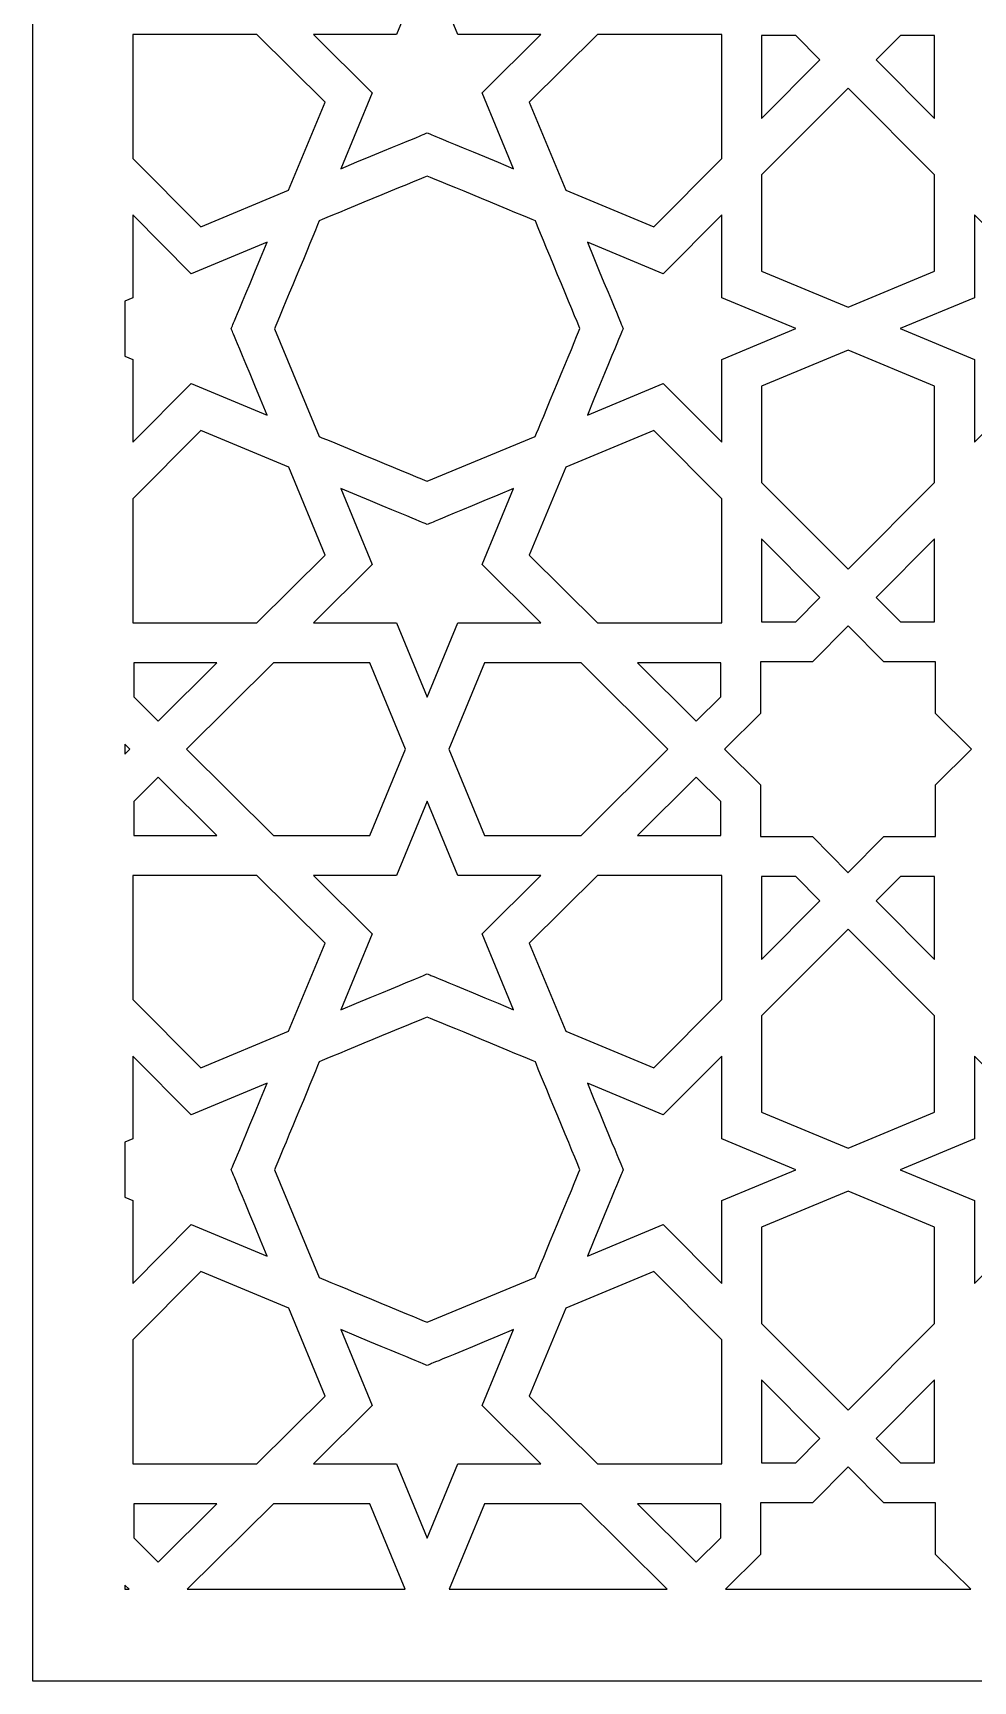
# Model space of a CAD drawing. Header units: millimetres. Extents: x -47 to 47, y -100 to 100.
# Drawn here: x -46.9 to -11.1, y -99.8 to -37 of the extents above; entities that cross this region are included whole.
import ezdxf

# ---------------------------------------------------------------- set-up
doc = ezdxf.new("R2010")
doc.units = ezdxf.units.MM
doc.header["$MEASUREMENT"] = 0
doc.layers.add('layer 1', color=7, linetype='Continuous')

msp = doc.modelspace()

# ---------------------------------------------------------------- linework, layer by layer
at = {"layer": 'layer 1', "color": 250}
for points, knots in [([(0.1101, 100.1639), (-25.8829, 100.1639), (-46.9195, 79.1295), (-46.9195, 53.134), (-46.9195, 53.134), (-46.9195, 53.134), (-46.9195, -99.8361), (-46.9195, -99.8361), (-46.9195, -99.8361), (-46.9195, -99.8361), (47.1403, -99.8361), (47.1403, -99.8361), (47.1403, -99.8361), (47.1403, -99.8361), (47.1403, 53.134), (47.1403, 53.134), (47.1403, 53.134), (47.1403, 79.1164), (26.1165, 100.1639), (0.1101, 100.1639)], [0, 0, 0, 0, 0.1666667, 0.1666667, 0.1666667, 0.1666667, 0.3333333, 0.3333333, 0.3333333, 0.3333333, 0.5, 0.5, 0.5, 0.5, 0.6666667, 0.6666667, 0.6666667, 0.6666667, 1, 1, 1, 1]), ([(-33.0638, -37.0198), (-33.0638, -37.0198), (-31.8921, -34.1902), (-31.8921, -34.1902), (-31.8921, -34.1902), (-31.8921, -34.1902), (-30.7201, -37.0198), (-30.7201, -37.0198), (-30.7201, -37.0198), (-30.7201, -37.0198), (-27.5554, -37.0198), (-27.5554, -37.0198), (-27.5554, -37.0198), (-27.5554, -37.0198), (-29.7964, -39.2504), (-29.7964, -39.2504), (-29.7964, -39.2504), (-29.7964, -39.2504), (-28.5972, -42.1418), (-28.5972, -42.1418), (-28.5972, -42.1418), (-31.9998, -40.7314), (-31.6716, -40.8675), (-31.8921, -40.7751), (-31.8921, -40.7751), (-32.137, -40.8778), (-31.6478, -40.6746), (-35.1867, -42.1418), (-35.1867, -42.1418), (-35.1867, -42.1418), (-33.9877, -39.2504), (-33.9877, -39.2504), (-33.9877, -39.2504), (-33.9877, -39.2504), (-36.2283, -37.0198), (-36.2283, -37.0198), (-36.2283, -37.0198), (-36.2283, -37.0198), (-33.0638, -37.0198), (-33.0638, -37.0198)], [0, 0, 0, 0, 0.0909091, 0.0909091, 0.0909091, 0.0909091, 0.1818182, 0.1818182, 0.1818182, 0.1818182, 0.2727273, 0.2727273, 0.2727273, 0.2727273, 0.3636364, 0.3636364, 0.3636364, 0.3636364, 0.4545455, 0.4545455, 0.4545455, 0.4545455, 0.5454545, 0.5454545, 0.5454545, 0.5454545, 0.6363636, 0.6363636, 0.6363636, 0.6363636, 0.7272727, 0.7272727, 0.7272727, 0.7272727, 0.8181818, 0.8181818, 0.8181818, 0.8181818, 1, 1, 1, 1]), ([(-37.1744, -42.9637), (-37.1744, -42.9637), (-40.5274, -44.3544), (-40.5274, -44.3544), (-40.5274, -44.3544), (-40.5274, -44.3544), (-43.1165, -41.753), (-43.1165, -41.753), (-43.1165, -41.753), (-43.1165, -41.753), (-43.1165, -37.0198), (-43.1165, -37.0198), (-43.1165, -37.0198), (-43.1165, -37.0198), (-38.3835, -37.0198), (-38.3835, -37.0198), (-38.3835, -37.0198), (-38.3835, -37.0198), (-35.7821, -39.6088), (-35.7821, -39.6088), (-35.7821, -39.6088), (-35.7821, -39.6088), (-37.1744, -42.9637), (-37.1744, -42.9637)], [0, 0, 0, 0, 0.1428571, 0.1428571, 0.1428571, 0.1428571, 0.2857143, 0.2857143, 0.2857143, 0.2857143, 0.4285714, 0.4285714, 0.4285714, 0.4285714, 0.5714286, 0.5714286, 0.5714286, 0.5714286, 0.7142857, 0.7142857, 0.7142857, 0.7142857, 1, 1, 1, 1]), ([(-20.6674, -37.0198), (-20.6674, -37.0198), (-20.6674, -41.753), (-20.6674, -41.753), (-20.6674, -41.753), (-20.6674, -41.753), (-23.2565, -44.3544), (-23.2565, -44.3544), (-23.2565, -44.3544), (-23.2565, -44.3544), (-26.611, -42.963), (-26.611, -42.963), (-26.611, -42.963), (-26.611, -42.963), (-28.0017, -39.6092), (-28.0017, -39.6092), (-28.0017, -39.6092), (-28.0017, -39.6092), (-25.4006, -37.0198), (-25.4006, -37.0198), (-25.4006, -37.0198), (-25.4006, -37.0198), (-20.6674, -37.0198), (-20.6674, -37.0198)], [0, 0, 0, 0, 0.1428571, 0.1428571, 0.1428571, 0.1428571, 0.2857143, 0.2857143, 0.2857143, 0.2857143, 0.4285714, 0.4285714, 0.4285714, 0.4285714, 0.5714286, 0.5714286, 0.5714286, 0.5714286, 0.7142857, 0.7142857, 0.7142857, 0.7142857, 1, 1, 1, 1]), ([(-16.9212, -37.9878), (-16.9212, -37.9878), (-19.1467, -40.2241), (-19.1467, -40.2241), (-19.1467, -40.2241), (-19.1467, -40.2241), (-19.1467, -37.0554), (-19.1467, -37.0554), (-19.1467, -37.0554), (-19.1467, -37.0554), (-17.8456, -37.0554), (-17.8456, -37.0554), (-17.8456, -37.0554), (-17.8456, -37.0554), (-16.9212, -37.9878), (-16.9212, -37.9878)], [0, 0, 0, 0, 0.2, 0.2, 0.2, 0.2, 0.4, 0.4, 0.4, 0.4, 0.6, 0.6, 0.6, 0.6, 1, 1, 1, 1]), ([(-12.5534, -37.0554), (-12.5534, -37.0554), (-12.5534, -40.2241), (-12.5534, -40.2241), (-12.5534, -40.2241), (-12.5534, -40.2241), (-14.7789, -37.9878), (-14.7789, -37.9878), (-14.7789, -37.9878), (-14.7789, -37.9878), (-13.8545, -37.0554), (-13.8545, -37.0554), (-13.8545, -37.0554), (-13.8545, -37.0554), (-12.5534, -37.0554), (-12.5534, -37.0554)], [0, 0, 0, 0, 0.2, 0.2, 0.2, 0.2, 0.4, 0.4, 0.4, 0.4, 0.6, 0.6, 0.6, 0.6, 1, 1, 1, 1]), ([(-12.5534, -42.3809), (-12.5534, -42.3809), (-12.5534, -46.0562), (-12.5534, -46.0562), (-12.5534, -46.0562), (-12.5534, -46.0562), (-15.8502, -47.4214), (-15.8502, -47.4214), (-15.8502, -47.4214), (-15.8502, -47.4214), (-19.1467, -46.0562), (-19.1467, -46.0562), (-19.1467, -46.0562), (-19.1467, -46.0562), (-19.1467, -42.3809), (-19.1467, -42.3809), (-19.1467, -42.3809), (-19.1467, -42.3809), (-15.8502, -39.0673), (-15.8502, -39.0673), (-15.8502, -39.0673), (-15.8502, -39.0673), (-12.5534, -42.3809), (-12.5534, -42.3809)], [0, 0, 0, 0, 0.1428571, 0.1428571, 0.1428571, 0.1428571, 0.2857143, 0.2857143, 0.2857143, 0.2857143, 0.4285714, 0.4285714, 0.4285714, 0.4285714, 0.5714286, 0.5714286, 0.5714286, 0.5714286, 0.7142857, 0.7142857, 0.7142857, 0.7142857, 1, 1, 1, 1]), ([(-31.8921, -42.4222), (-31.3697, -42.6385), (-28.2641, -43.9254), (-27.7698, -44.1314), (-27.7698, -44.1314), (-27.6213, -44.5075), (-26.2272, -47.8645), (-26.0695, -48.2445), (-26.0695, -48.2445), (-26.2851, -48.7648), (-27.5653, -51.8534), (-27.7777, -52.361), (-27.7777, -52.361), (-27.7777, -52.361), (-31.8921, -54.0671), (-31.8921, -54.0671), (-31.8921, -54.0671), (-32.0923, -53.9838), (-35.6416, -52.5124), (-36.0076, -52.3607), (-36.0076, -52.3607), (-36.0076, -52.3607), (-37.7141, -48.2452), (-37.7141, -48.2452), (-37.7141, -48.2452), (-37.4912, -47.7164), (-36.2833, -44.8317), (-36.0156, -44.1318), (-36.0156, -44.1318), (-35.5264, -43.9282), (-32.4146, -42.6388), (-31.8921, -42.4222)], [0, 0, 0, 0, 0.1111111, 0.1111111, 0.1111111, 0.1111111, 0.2222222, 0.2222222, 0.2222222, 0.2222222, 0.3333333, 0.3333333, 0.3333333, 0.3333333, 0.4444444, 0.4444444, 0.4444444, 0.4444444, 0.5555556, 0.5555556, 0.5555556, 0.5555556, 0.6666667, 0.6666667, 0.6666667, 0.6666667, 0.7777778, 0.7777778, 0.7777778, 0.7777778, 1, 1, 1, 1]), ([(-43.1165, -47.0729), (-43.1165, -47.0729), (-43.1165, -43.9081), (-43.1165, -43.9081), (-43.1165, -43.9081), (-43.1165, -43.9081), (-40.8861, -46.1486), (-40.8861, -46.1486), (-40.8861, -46.1486), (-40.8861, -46.1486), (-37.9947, -44.9495), (-37.9947, -44.9495), (-37.9947, -44.9495), (-39.4308, -48.4145), (-39.2777, -48.0462), (-39.3613, -48.2445), (-39.3613, -48.2445), (-39.2795, -48.4388), (-39.4284, -48.0804), (-37.9947, -51.5394), (-37.9947, -51.5394), (-37.9947, -51.5394), (-40.8861, -50.34), (-40.8861, -50.34), (-40.8861, -50.34), (-40.8861, -50.34), (-43.1165, -52.5808), (-43.1165, -52.5808), (-43.1165, -52.5808), (-43.1165, -52.5808), (-43.1165, -49.4164), (-43.1165, -49.4164), (-43.1165, -49.4164), (-43.1165, -49.4164), (-43.4206, -49.2905), (-43.4206, -49.2905), (-43.4206, -49.2905), (-43.4206, -49.2905), (-43.4206, -47.1988), (-43.4206, -47.1988), (-43.4206, -47.1988), (-43.4206, -47.1988), (-43.1165, -47.0729), (-43.1165, -47.0729)], [0, 0, 0, 0, 0.0833333, 0.0833333, 0.0833333, 0.0833333, 0.1666667, 0.1666667, 0.1666667, 0.1666667, 0.25, 0.25, 0.25, 0.25, 0.3333333, 0.3333333, 0.3333333, 0.3333333, 0.4166667, 0.4166667, 0.4166667, 0.4166667, 0.5, 0.5, 0.5, 0.5, 0.5833333, 0.5833333, 0.5833333, 0.5833333, 0.6666667, 0.6666667, 0.6666667, 0.6666667, 0.75, 0.75, 0.75, 0.75, 0.8333333, 0.8333333, 0.8333333, 0.8333333, 1, 1, 1, 1]), ([(-24.4226, -48.2445), (-24.5043, -48.0501), (-24.3997, -48.302), (-25.789, -44.9495), (-25.789, -44.9495), (-25.789, -44.9495), (-22.8976, -46.1486), (-22.8976, -46.1486), (-22.8976, -46.1486), (-22.8976, -46.1486), (-20.6674, -43.9081), (-20.6674, -43.9081), (-20.6674, -43.9081), (-20.6674, -43.9081), (-20.6674, -47.0729), (-20.6674, -47.0729), (-20.6674, -47.0729), (-20.6674, -47.0729), (-17.8376, -48.2445), (-17.8376, -48.2445), (-17.8376, -48.2445), (-17.8376, -48.2445), (-20.6674, -49.4164), (-20.6674, -49.4164), (-20.6674, -49.4164), (-20.6674, -49.4164), (-20.6674, -52.5808), (-20.6674, -52.5808), (-20.6674, -52.5808), (-20.6674, -52.5808), (-22.8976, -50.34), (-22.8976, -50.34), (-22.8976, -50.34), (-22.8976, -50.34), (-25.789, -51.5394), (-25.789, -51.5394), (-25.789, -51.5394), (-24.3473, -48.0607), (-24.5044, -48.4388), (-24.4226, -48.2445)], [0, 0, 0, 0, 0.0909091, 0.0909091, 0.0909091, 0.0909091, 0.1818182, 0.1818182, 0.1818182, 0.1818182, 0.2727273, 0.2727273, 0.2727273, 0.2727273, 0.3636364, 0.3636364, 0.3636364, 0.3636364, 0.4545455, 0.4545455, 0.4545455, 0.4545455, 0.5454545, 0.5454545, 0.5454545, 0.5454545, 0.6363636, 0.6363636, 0.6363636, 0.6363636, 0.7272727, 0.7272727, 0.7272727, 0.7272727, 0.8181818, 0.8181818, 0.8181818, 0.8181818, 1, 1, 1, 1]), ([(-13.8627, -48.2445), (-13.8627, -48.2445), (-11.0328, -47.0729), (-11.0328, -47.0729), (-11.0328, -47.0729), (-11.0328, -47.0729), (-11.0328, -43.9081), (-11.0328, -43.9081), (-11.0328, -43.9081), (-11.0328, -43.9081), (-8.8025, -46.1486), (-8.8025, -46.1486), (-8.8025, -46.1486), (-8.8025, -46.1486), (-5.9111, -44.9495), (-5.9111, -44.9495), (-5.9111, -44.9495), (-7.3099, -48.3249), (-7.1804, -48.013), (-7.2778, -48.2445), (-7.2778, -48.2445), (-7.1903, -48.4519), (-7.3494, -48.0695), (-5.9111, -51.5394), (-5.9111, -51.5394), (-5.9111, -51.5394), (-8.8025, -50.34), (-8.8025, -50.34), (-8.8025, -50.34), (-8.8025, -50.34), (-11.0328, -52.5808), (-11.0328, -52.5808), (-11.0328, -52.5808), (-11.0328, -52.5808), (-11.0328, -49.4164), (-11.0328, -49.4164), (-11.0328, -49.4164), (-11.0328, -49.4164), (-13.8627, -48.2445), (-13.8627, -48.2445)], [0, 0, 0, 0, 0.0909091, 0.0909091, 0.0909091, 0.0909091, 0.1818182, 0.1818182, 0.1818182, 0.1818182, 0.2727273, 0.2727273, 0.2727273, 0.2727273, 0.3636364, 0.3636364, 0.3636364, 0.3636364, 0.4545455, 0.4545455, 0.4545455, 0.4545455, 0.5454545, 0.5454545, 0.5454545, 0.5454545, 0.6363636, 0.6363636, 0.6363636, 0.6363636, 0.7272727, 0.7272727, 0.7272727, 0.7272727, 0.8181818, 0.8181818, 0.8181818, 0.8181818, 1, 1, 1, 1]), ([(-19.1467, -54.1083), (-19.1467, -54.1083), (-19.1467, -50.4327), (-19.1467, -50.4327), (-19.1467, -50.4327), (-19.1467, -50.4327), (-15.8502, -49.0678), (-15.8502, -49.0678), (-15.8502, -49.0678), (-15.8502, -49.0678), (-12.5534, -50.4327), (-12.5534, -50.4327), (-12.5534, -50.4327), (-12.5534, -50.4327), (-12.5534, -54.1083), (-12.5534, -54.1083), (-12.5534, -54.1083), (-12.5534, -54.1083), (-15.8502, -57.4216), (-15.8502, -57.4216), (-15.8502, -57.4216), (-15.8502, -57.4216), (-19.1467, -54.1083), (-19.1467, -54.1083)], [0, 0, 0, 0, 0.1428571, 0.1428571, 0.1428571, 0.1428571, 0.2857143, 0.2857143, 0.2857143, 0.2857143, 0.4285714, 0.4285714, 0.4285714, 0.4285714, 0.5714286, 0.5714286, 0.5714286, 0.5714286, 0.7142857, 0.7142857, 0.7142857, 0.7142857, 1, 1, 1, 1]), ([(-43.1165, -54.7359), (-43.1165, -54.7359), (-40.5274, -52.1349), (-40.5274, -52.1349), (-40.5274, -52.1349), (-40.5274, -52.1349), (-37.1734, -53.5259), (-37.1734, -53.5259), (-37.1734, -53.5259), (-37.1734, -53.5259), (-35.7821, -56.8801), (-35.7821, -56.8801), (-35.7821, -56.8801), (-35.7821, -56.8801), (-38.3835, -59.4692), (-38.3835, -59.4692), (-38.3835, -59.4692), (-38.3835, -59.4692), (-43.1165, -59.4692), (-43.1165, -59.4692), (-43.1165, -59.4692), (-43.1165, -59.4692), (-43.1165, -54.7359), (-43.1165, -54.7359)], [0, 0, 0, 0, 0.1428571, 0.1428571, 0.1428571, 0.1428571, 0.2857143, 0.2857143, 0.2857143, 0.2857143, 0.4285714, 0.4285714, 0.4285714, 0.4285714, 0.5714286, 0.5714286, 0.5714286, 0.5714286, 0.7142857, 0.7142857, 0.7142857, 0.7142857, 1, 1, 1, 1]), ([(-26.6105, -53.5259), (-26.6105, -53.5259), (-23.2565, -52.1349), (-23.2565, -52.1349), (-23.2565, -52.1349), (-23.2565, -52.1349), (-20.6674, -54.7359), (-20.6674, -54.7359), (-20.6674, -54.7359), (-20.6674, -54.7359), (-20.6674, -59.4692), (-20.6674, -59.4692), (-20.6674, -59.4692), (-20.6674, -59.4692), (-25.4006, -59.4692), (-25.4006, -59.4692), (-25.4006, -59.4692), (-25.4006, -59.4692), (-28.0017, -56.8801), (-28.0017, -56.8801), (-28.0017, -56.8801), (-28.0017, -56.8801), (-26.6105, -53.5259), (-26.6105, -53.5259)], [0, 0, 0, 0, 0.1428571, 0.1428571, 0.1428571, 0.1428571, 0.2857143, 0.2857143, 0.2857143, 0.2857143, 0.4285714, 0.4285714, 0.4285714, 0.4285714, 0.5714286, 0.5714286, 0.5714286, 0.5714286, 0.7142857, 0.7142857, 0.7142857, 0.7142857, 1, 1, 1, 1]), ([(-31.8921, -55.7138), (-31.6664, -55.6193), (-32.0843, -55.7925), (-28.5972, -54.3472), (-28.5972, -54.3472), (-28.5972, -54.3472), (-29.7964, -57.2385), (-29.7964, -57.2385), (-29.7964, -57.2385), (-29.7964, -57.2385), (-27.5554, -59.4692), (-27.5554, -59.4692), (-27.5554, -59.4692), (-27.5554, -59.4692), (-30.7201, -59.4692), (-30.7201, -59.4692), (-30.7201, -59.4692), (-30.7201, -59.4692), (-31.8921, -62.2988), (-31.8921, -62.2988), (-31.8921, -62.2988), (-31.8921, -62.2988), (-33.0638, -59.4692), (-33.0638, -59.4692), (-33.0638, -59.4692), (-33.0638, -59.4692), (-36.2283, -59.4692), (-36.2283, -59.4692), (-36.2283, -59.4692), (-36.2283, -59.4692), (-33.9877, -57.2385), (-33.9877, -57.2385), (-33.9877, -57.2385), (-33.9877, -57.2385), (-35.1867, -54.3472), (-35.1867, -54.3472), (-35.1867, -54.3472), (-31.7146, -55.7865), (-32.0971, -55.6278), (-31.8921, -55.7138)], [0, 0, 0, 0, 0.0909091, 0.0909091, 0.0909091, 0.0909091, 0.1818182, 0.1818182, 0.1818182, 0.1818182, 0.2727273, 0.2727273, 0.2727273, 0.2727273, 0.3636364, 0.3636364, 0.3636364, 0.3636364, 0.4545455, 0.4545455, 0.4545455, 0.4545455, 0.5454545, 0.5454545, 0.5454545, 0.5454545, 0.6363636, 0.6363636, 0.6363636, 0.6363636, 0.7272727, 0.7272727, 0.7272727, 0.7272727, 0.8181818, 0.8181818, 0.8181818, 0.8181818, 1, 1, 1, 1]), ([(-19.1467, -59.4335), (-19.1467, -59.4335), (-19.1467, -56.2649), (-19.1467, -56.2649), (-19.1467, -56.2649), (-19.1467, -56.2649), (-16.9212, -58.5011), (-16.9212, -58.5011), (-16.9212, -58.5011), (-16.9212, -58.5011), (-17.8456, -59.4335), (-17.8456, -59.4335), (-17.8456, -59.4335), (-17.8456, -59.4335), (-19.1467, -59.4335), (-19.1467, -59.4335)], [0, 0, 0, 0, 0.2, 0.2, 0.2, 0.2, 0.4, 0.4, 0.4, 0.4, 0.6, 0.6, 0.6, 0.6, 1, 1, 1, 1]), ([(-12.5534, -56.2649), (-12.5534, -56.2649), (-12.5534, -59.4335), (-12.5534, -59.4335), (-12.5534, -59.4335), (-12.5534, -59.4335), (-13.8545, -59.4335), (-13.8545, -59.4335), (-13.8545, -59.4335), (-13.8545, -59.4335), (-14.7789, -58.5011), (-14.7789, -58.5011), (-14.7789, -58.5011), (-14.7789, -58.5011), (-12.5534, -56.2649), (-12.5534, -56.2649)], [0, 0, 0, 0, 0.2, 0.2, 0.2, 0.2, 0.4, 0.4, 0.4, 0.4, 0.6, 0.6, 0.6, 0.6, 1, 1, 1, 1]), ([(-15.8487, -68.992), (-15.8487, -68.992), (-15.8528, -68.9878), (-15.8528, -68.9878), (-15.8528, -68.9878), (-15.8528, -68.9878), (-15.8543, -68.9893), (-15.8543, -68.9893), (-15.8543, -68.9893), (-15.8543, -68.9893), (-17.2114, -67.6187), (-17.2114, -67.6187), (-17.2114, -67.6187), (-17.2114, -67.6187), (-19.1823, -67.6187), (-19.1823, -67.6187), (-19.1823, -67.6187), (-19.1823, -67.6187), (-19.1823, -65.6474), (-19.1823, -65.6474), (-19.1823, -65.6474), (-19.1823, -65.6474), (-20.5543, -64.2895), (-20.5543, -64.2895), (-20.5543, -64.2895), (-20.5543, -64.2895), (-20.5472, -64.2825), (-20.5472, -64.2825), (-20.5472, -64.2825), (-20.5472, -64.2825), (-20.5504, -64.2793), (-20.5504, -64.2793), (-20.5504, -64.2793), (-20.5504, -64.2793), (-19.1823, -62.925), (-19.1823, -62.925), (-19.1823, -62.925), (-19.1823, -62.925), (-19.1823, -60.954), (-19.1823, -60.954), (-19.1823, -60.954), (-19.1823, -60.954), (-17.2114, -60.954), (-17.2114, -60.954), (-17.2114, -60.954), (-17.2114, -60.954), (-15.8512, -59.5803), (-15.8512, -59.5803), (-15.8512, -59.5803), (-15.8512, -59.5803), (-15.8463, -59.5849), (-15.8463, -59.5849), (-15.8463, -59.5849), (-15.8463, -59.5849), (-15.8454, -59.5838), (-15.8454, -59.5838), (-15.8454, -59.5838), (-15.8454, -59.5838), (-14.4888, -60.954), (-14.4888, -60.954), (-14.4888, -60.954), (-14.4888, -60.954), (-12.518, -60.954), (-12.518, -60.954), (-12.518, -60.954), (-12.518, -60.954), (-12.518, -62.925), (-12.518, -62.925), (-12.518, -62.925), (-12.518, -62.925), (-11.1428, -64.2863), (-11.1428, -64.2863), (-11.1428, -64.2863), (-11.1428, -64.2863), (-12.518, -65.6474), (-12.518, -65.6474), (-12.518, -65.6474), (-12.518, -65.6474), (-12.518, -67.6187), (-12.518, -67.6187), (-12.518, -67.6187), (-12.518, -67.6187), (-14.4888, -67.6187), (-14.4888, -67.6187), (-14.4888, -67.6187), (-14.4888, -67.6187), (-15.8487, -68.992), (-15.8487, -68.992)], [0, 0, 0, 0, 0.0434783, 0.0434783, 0.0434783, 0.0434783, 0.0869565, 0.0869565, 0.0869565, 0.0869565, 0.1304348, 0.1304348, 0.1304348, 0.1304348, 0.173913, 0.173913, 0.173913, 0.173913, 0.2173913, 0.2173913, 0.2173913, 0.2173913, 0.2608696, 0.2608696, 0.2608696, 0.2608696, 0.3043478, 0.3043478, 0.3043478, 0.3043478, 0.3478261, 0.3478261, 0.3478261, 0.3478261, 0.3913043, 0.3913043, 0.3913043, 0.3913043, 0.4347826, 0.4347826, 0.4347826, 0.4347826, 0.4782609, 0.4782609, 0.4782609, 0.4782609, 0.5217391, 0.5217391, 0.5217391, 0.5217391, 0.5652174, 0.5652174, 0.5652174, 0.5652174, 0.6086957, 0.6086957, 0.6086957, 0.6086957, 0.6521739, 0.6521739, 0.6521739, 0.6521739, 0.6956522, 0.6956522, 0.6956522, 0.6956522, 0.7391304, 0.7391304, 0.7391304, 0.7391304, 0.7826087, 0.7826087, 0.7826087, 0.7826087, 0.826087, 0.826087, 0.826087, 0.826087, 0.8695652, 0.8695652, 0.8695652, 0.8695652, 0.9130435, 0.9130435, 0.9130435, 0.9130435, 1, 1, 1, 1]), ([(-39.9124, -60.9896), (-39.9124, -60.9896), (-42.1486, -63.2153), (-42.1486, -63.2153), (-42.1486, -63.2153), (-42.1486, -63.2153), (-43.0809, -62.291), (-43.0809, -62.291), (-43.0809, -62.291), (-43.0809, -62.291), (-43.0809, -60.9896), (-43.0809, -60.9896), (-43.0809, -60.9896), (-43.0809, -60.9896), (-39.9124, -60.9896), (-39.9124, -60.9896)], [0, 0, 0, 0, 0.2, 0.2, 0.2, 0.2, 0.4, 0.4, 0.4, 0.4, 0.6, 0.6, 0.6, 0.6, 1, 1, 1, 1]), ([(-34.0801, -60.9896), (-34.0801, -60.9896), (-32.715, -64.2863), (-32.715, -64.2863), (-32.715, -64.2863), (-32.715, -64.2863), (-34.0801, -67.583), (-34.0801, -67.583), (-34.0801, -67.583), (-34.0801, -67.583), (-37.7555, -67.583), (-37.7555, -67.583), (-37.7555, -67.583), (-37.7555, -67.583), (-41.069, -64.2863), (-41.069, -64.2863), (-41.069, -64.2863), (-41.069, -64.2863), (-37.7555, -60.9896), (-37.7555, -60.9896), (-37.7555, -60.9896), (-37.7555, -60.9896), (-34.0801, -60.9896), (-34.0801, -60.9896)], [0, 0, 0, 0, 0.1428571, 0.1428571, 0.1428571, 0.1428571, 0.2857143, 0.2857143, 0.2857143, 0.2857143, 0.4285714, 0.4285714, 0.4285714, 0.4285714, 0.5714286, 0.5714286, 0.5714286, 0.5714286, 0.7142857, 0.7142857, 0.7142857, 0.7142857, 1, 1, 1, 1]), ([(-29.7036, -60.9896), (-29.7036, -60.9896), (-26.0283, -60.9896), (-26.0283, -60.9896), (-26.0283, -60.9896), (-26.0283, -60.9896), (-22.7149, -64.2863), (-22.7149, -64.2863), (-22.7149, -64.2863), (-22.7149, -64.2863), (-26.0283, -67.583), (-26.0283, -67.583), (-26.0283, -67.583), (-26.0283, -67.583), (-29.7036, -67.583), (-29.7036, -67.583), (-29.7036, -67.583), (-29.7036, -67.583), (-31.0687, -64.2863), (-31.0687, -64.2863), (-31.0687, -64.2863), (-31.0687, -64.2863), (-29.7036, -60.9896), (-29.7036, -60.9896)], [0, 0, 0, 0, 0.1428571, 0.1428571, 0.1428571, 0.1428571, 0.2857143, 0.2857143, 0.2857143, 0.2857143, 0.4285714, 0.4285714, 0.4285714, 0.4285714, 0.5714286, 0.5714286, 0.5714286, 0.5714286, 0.7142857, 0.7142857, 0.7142857, 0.7142857, 1, 1, 1, 1]), ([(-20.7028, -60.9896), (-20.7028, -60.9896), (-20.7028, -62.2907), (-20.7028, -62.2907), (-20.7028, -62.2907), (-20.7028, -62.2907), (-21.6355, -63.2149), (-21.6355, -63.2149), (-21.6355, -63.2149), (-21.6355, -63.2149), (-23.8715, -60.9896), (-23.8715, -60.9896), (-23.8715, -60.9896), (-23.8715, -60.9896), (-20.7028, -60.9896), (-20.7028, -60.9896)], [0, 0, 0, 0, 0.2, 0.2, 0.2, 0.2, 0.4, 0.4, 0.4, 0.4, 0.6, 0.6, 0.6, 0.6, 1, 1, 1, 1]), ([(-43.4206, -64.4786), (-43.4206, -64.4786), (-43.4206, -64.0944), (-43.4206, -64.0944), (-43.4206, -64.0944), (-43.4206, -64.0944), (-43.2266, -64.2863), (-43.2266, -64.2863), (-43.2266, -64.2863), (-43.2266, -64.2863), (-43.4206, -64.4786), (-43.4206, -64.4786)], [0, 0, 0, 0, 0.25, 0.25, 0.25, 0.25, 0.5, 0.5, 0.5, 0.5, 1, 1, 1, 1]), ([(-43.0809, -67.583), (-43.0809, -67.583), (-43.0809, -66.2817), (-43.0809, -66.2817), (-43.0809, -66.2817), (-43.0809, -66.2817), (-42.1486, -65.3573), (-42.1486, -65.3573), (-42.1486, -65.3573), (-42.1486, -65.3573), (-39.9124, -67.583), (-39.9124, -67.583), (-39.9124, -67.583), (-39.9124, -67.583), (-43.0809, -67.583), (-43.0809, -67.583)], [0, 0, 0, 0, 0.2, 0.2, 0.2, 0.2, 0.4, 0.4, 0.4, 0.4, 0.6, 0.6, 0.6, 0.6, 1, 1, 1, 1]), ([(-23.8715, -67.583), (-23.8715, -67.583), (-21.6355, -65.3577), (-21.6355, -65.3577), (-21.6355, -65.3577), (-21.6355, -65.3577), (-20.7028, -66.282), (-20.7028, -66.282), (-20.7028, -66.282), (-20.7028, -66.282), (-20.7028, -67.583), (-20.7028, -67.583), (-20.7028, -67.583), (-20.7028, -67.583), (-23.8715, -67.583), (-23.8715, -67.583)], [0, 0, 0, 0, 0.2, 0.2, 0.2, 0.2, 0.4, 0.4, 0.4, 0.4, 0.6, 0.6, 0.6, 0.6, 1, 1, 1, 1]), ([(-33.0638, -69.1035), (-33.0638, -69.1035), (-31.8921, -66.2738), (-31.8921, -66.2738), (-31.8921, -66.2738), (-31.8921, -66.2738), (-30.7201, -69.1035), (-30.7201, -69.1035), (-30.7201, -69.1035), (-30.7201, -69.1035), (-27.5554, -69.1035), (-27.5554, -69.1035), (-27.5554, -69.1035), (-27.5554, -69.1035), (-29.7964, -71.3341), (-29.7964, -71.3341), (-29.7964, -71.3341), (-29.7964, -71.3341), (-28.5972, -74.2255), (-28.5972, -74.2255), (-28.5972, -74.2255), (-31.9837, -72.8217), (-31.6698, -72.9524), (-31.8921, -72.8588), (-31.8921, -72.8588), (-32.1037, -72.9477), (-31.7588, -72.8045), (-35.1867, -74.2255), (-35.1867, -74.2255), (-35.1867, -74.2255), (-33.9877, -71.3341), (-33.9877, -71.3341), (-33.9877, -71.3341), (-33.9877, -71.3341), (-36.2283, -69.1035), (-36.2283, -69.1035), (-36.2283, -69.1035), (-36.2283, -69.1035), (-33.0638, -69.1035), (-33.0638, -69.1035)], [0, 0, 0, 0, 0.0909091, 0.0909091, 0.0909091, 0.0909091, 0.1818182, 0.1818182, 0.1818182, 0.1818182, 0.2727273, 0.2727273, 0.2727273, 0.2727273, 0.3636364, 0.3636364, 0.3636364, 0.3636364, 0.4545455, 0.4545455, 0.4545455, 0.4545455, 0.5454545, 0.5454545, 0.5454545, 0.5454545, 0.6363636, 0.6363636, 0.6363636, 0.6363636, 0.7272727, 0.7272727, 0.7272727, 0.7272727, 0.8181818, 0.8181818, 0.8181818, 0.8181818, 1, 1, 1, 1]), ([(-37.1744, -75.0471), (-37.1744, -75.0471), (-40.5274, -76.4377), (-40.5274, -76.4377), (-40.5274, -76.4377), (-40.5274, -76.4377), (-43.1165, -73.8368), (-43.1165, -73.8368), (-43.1165, -73.8368), (-43.1165, -73.8368), (-43.1165, -69.1035), (-43.1165, -69.1035), (-43.1165, -69.1035), (-43.1165, -69.1035), (-38.3835, -69.1035), (-38.3835, -69.1035), (-38.3835, -69.1035), (-38.3835, -69.1035), (-35.7821, -71.6925), (-35.7821, -71.6925), (-35.7821, -71.6925), (-35.7821, -71.6925), (-37.1744, -75.0471), (-37.1744, -75.0471)], [0, 0, 0, 0, 0.1428571, 0.1428571, 0.1428571, 0.1428571, 0.2857143, 0.2857143, 0.2857143, 0.2857143, 0.4285714, 0.4285714, 0.4285714, 0.4285714, 0.5714286, 0.5714286, 0.5714286, 0.5714286, 0.7142857, 0.7142857, 0.7142857, 0.7142857, 1, 1, 1, 1]), ([(-26.611, -75.0467), (-26.611, -75.0467), (-28.0017, -71.6925), (-28.0017, -71.6925), (-28.0017, -71.6925), (-28.0017, -71.6925), (-25.4006, -69.1035), (-25.4006, -69.1035), (-25.4006, -69.1035), (-25.4006, -69.1035), (-20.6674, -69.1035), (-20.6674, -69.1035), (-20.6674, -69.1035), (-20.6674, -69.1035), (-20.6674, -73.8368), (-20.6674, -73.8368), (-20.6674, -73.8368), (-20.6674, -73.8368), (-23.2565, -76.4377), (-23.2565, -76.4377), (-23.2565, -76.4377), (-23.2565, -76.4377), (-26.611, -75.0467), (-26.611, -75.0467)], [0, 0, 0, 0, 0.1428571, 0.1428571, 0.1428571, 0.1428571, 0.2857143, 0.2857143, 0.2857143, 0.2857143, 0.4285714, 0.4285714, 0.4285714, 0.4285714, 0.5714286, 0.5714286, 0.5714286, 0.5714286, 0.7142857, 0.7142857, 0.7142857, 0.7142857, 1, 1, 1, 1]), ([(-16.9212, -70.0716), (-16.9212, -70.0716), (-19.1467, -72.3077), (-19.1467, -72.3077), (-19.1467, -72.3077), (-19.1467, -72.3077), (-19.1467, -69.1392), (-19.1467, -69.1392), (-19.1467, -69.1392), (-19.1467, -69.1392), (-17.8456, -69.1392), (-17.8456, -69.1392), (-17.8456, -69.1392), (-17.8456, -69.1392), (-16.9212, -70.0716), (-16.9212, -70.0716)], [0, 0, 0, 0, 0.2, 0.2, 0.2, 0.2, 0.4, 0.4, 0.4, 0.4, 0.6, 0.6, 0.6, 0.6, 1, 1, 1, 1]), ([(-12.5534, -69.1392), (-12.5534, -69.1392), (-12.5534, -72.3077), (-12.5534, -72.3077), (-12.5534, -72.3077), (-12.5534, -72.3077), (-14.7789, -70.0716), (-14.7789, -70.0716), (-14.7789, -70.0716), (-14.7789, -70.0716), (-13.8545, -69.1392), (-13.8545, -69.1392), (-13.8545, -69.1392), (-13.8545, -69.1392), (-12.5534, -69.1392), (-12.5534, -69.1392)], [0, 0, 0, 0, 0.2, 0.2, 0.2, 0.2, 0.4, 0.4, 0.4, 0.4, 0.6, 0.6, 0.6, 0.6, 1, 1, 1, 1]), ([(-12.5534, -74.4644), (-12.5534, -74.4644), (-12.5534, -78.1398), (-12.5534, -78.1398), (-12.5534, -78.1398), (-12.5534, -78.1398), (-15.8502, -79.5048), (-15.8502, -79.5048), (-15.8502, -79.5048), (-15.8502, -79.5048), (-19.1467, -78.1398), (-19.1467, -78.1398), (-19.1467, -78.1398), (-19.1467, -78.1398), (-19.1467, -74.4644), (-19.1467, -74.4644), (-19.1467, -74.4644), (-19.1467, -74.4644), (-15.8502, -71.151), (-15.8502, -71.151), (-15.8502, -71.151), (-15.8502, -71.151), (-12.5534, -74.4644), (-12.5534, -74.4644)], [0, 0, 0, 0, 0.1428571, 0.1428571, 0.1428571, 0.1428571, 0.2857143, 0.2857143, 0.2857143, 0.2857143, 0.4285714, 0.4285714, 0.4285714, 0.4285714, 0.5714286, 0.5714286, 0.5714286, 0.5714286, 0.7142857, 0.7142857, 0.7142857, 0.7142857, 1, 1, 1, 1]), ([(-31.8921, -74.5056), (-31.3694, -74.7222), (-28.2634, -76.0091), (-27.7698, -76.2147), (-27.7698, -76.2147), (-27.6158, -76.6046), (-26.2155, -79.9765), (-26.0695, -80.3282), (-26.0695, -80.3282), (-26.2851, -80.8485), (-27.5653, -83.9371), (-27.7777, -84.4444), (-27.7777, -84.4444), (-27.7777, -84.4444), (-31.8921, -86.1504), (-31.8921, -86.1504), (-31.8921, -86.1504), (-32.3403, -85.9645), (-35.7299, -84.5594), (-36.0076, -84.4439), (-36.0076, -84.4439), (-36.0076, -84.4439), (-37.7141, -80.3289), (-37.7141, -80.3289), (-37.7141, -80.3289), (-37.4902, -79.7979), (-36.2846, -76.9155), (-36.016, -76.2158), (-36.016, -76.2158), (-35.528, -76.0127), (-32.4151, -74.7226), (-31.8921, -74.5056)], [0, 0, 0, 0, 0.1111111, 0.1111111, 0.1111111, 0.1111111, 0.2222222, 0.2222222, 0.2222222, 0.2222222, 0.3333333, 0.3333333, 0.3333333, 0.3333333, 0.4444444, 0.4444444, 0.4444444, 0.4444444, 0.5555556, 0.5555556, 0.5555556, 0.5555556, 0.6666667, 0.6666667, 0.6666667, 0.6666667, 0.7777778, 0.7777778, 0.7777778, 0.7777778, 1, 1, 1, 1]), ([(-43.1165, -79.1563), (-43.1165, -79.1563), (-43.1165, -75.9918), (-43.1165, -75.9918), (-43.1165, -75.9918), (-43.1165, -75.9918), (-40.8861, -78.2323), (-40.8861, -78.2323), (-40.8861, -78.2323), (-40.8861, -78.2323), (-37.9947, -77.0333), (-37.9947, -77.0333), (-37.9947, -77.0333), (-39.4421, -80.5251), (-39.278, -80.1303), (-39.3613, -80.3282), (-39.3613, -80.3282), (-39.2795, -80.5226), (-39.4437, -80.1271), (-37.9947, -83.6231), (-37.9947, -83.6231), (-37.9947, -83.6231), (-40.8861, -82.424), (-40.8861, -82.424), (-40.8861, -82.424), (-40.8861, -82.424), (-43.1165, -84.6644), (-43.1165, -84.6644), (-43.1165, -84.6644), (-43.1165, -84.6644), (-43.1165, -81.4998), (-43.1165, -81.4998), (-43.1165, -81.4998), (-43.1165, -81.4998), (-43.4206, -81.3741), (-43.4206, -81.3741), (-43.4206, -81.3741), (-43.4206, -81.3741), (-43.4206, -79.2825), (-43.4206, -79.2825), (-43.4206, -79.2825), (-43.4206, -79.2825), (-43.1165, -79.1563), (-43.1165, -79.1563)], [0, 0, 0, 0, 0.0833333, 0.0833333, 0.0833333, 0.0833333, 0.1666667, 0.1666667, 0.1666667, 0.1666667, 0.25, 0.25, 0.25, 0.25, 0.3333333, 0.3333333, 0.3333333, 0.3333333, 0.4166667, 0.4166667, 0.4166667, 0.4166667, 0.5, 0.5, 0.5, 0.5, 0.5833333, 0.5833333, 0.5833333, 0.5833333, 0.6666667, 0.6666667, 0.6666667, 0.6666667, 0.75, 0.75, 0.75, 0.75, 0.8333333, 0.8333333, 0.8333333, 0.8333333, 1, 1, 1, 1]), ([(-24.4226, -80.3282), (-24.519, -80.0989), (-24.3409, -80.5279), (-25.789, -77.0333), (-25.789, -77.0333), (-25.789, -77.0333), (-22.8976, -78.2323), (-22.8976, -78.2323), (-22.8976, -78.2323), (-22.8976, -78.2323), (-20.6674, -75.9918), (-20.6674, -75.9918), (-20.6674, -75.9918), (-20.6674, -75.9918), (-20.6674, -79.1566), (-20.6674, -79.1566), (-20.6674, -79.1566), (-20.6674, -79.1566), (-17.8376, -80.3282), (-17.8376, -80.3282), (-17.8376, -80.3282), (-17.8376, -80.3282), (-20.6674, -81.4998), (-20.6674, -81.4998), (-20.6674, -81.4998), (-20.6674, -81.4998), (-20.6674, -84.6644), (-20.6674, -84.6644), (-20.6674, -84.6644), (-20.6674, -84.6644), (-22.8976, -82.424), (-22.8976, -82.424), (-22.8976, -82.424), (-22.8976, -82.424), (-25.789, -83.6231), (-25.789, -83.6231), (-25.789, -83.6231), (-24.3787, -80.2206), (-24.5208, -80.5618), (-24.4226, -80.3282)], [0, 0, 0, 0, 0.0909091, 0.0909091, 0.0909091, 0.0909091, 0.1818182, 0.1818182, 0.1818182, 0.1818182, 0.2727273, 0.2727273, 0.2727273, 0.2727273, 0.3636364, 0.3636364, 0.3636364, 0.3636364, 0.4545455, 0.4545455, 0.4545455, 0.4545455, 0.5454545, 0.5454545, 0.5454545, 0.5454545, 0.6363636, 0.6363636, 0.6363636, 0.6363636, 0.7272727, 0.7272727, 0.7272727, 0.7272727, 0.8181818, 0.8181818, 0.8181818, 0.8181818, 1, 1, 1, 1]), ([(-13.8627, -80.3282), (-13.8627, -80.3282), (-11.0328, -79.1566), (-11.0328, -79.1566), (-11.0328, -79.1566), (-11.0328, -79.1566), (-11.0328, -75.9918), (-11.0328, -75.9918), (-11.0328, -75.9918), (-11.0328, -75.9918), (-8.8025, -78.2323), (-8.8025, -78.2323), (-8.8025, -78.2323), (-8.8025, -78.2323), (-5.9111, -77.0333), (-5.9111, -77.0333), (-5.9111, -77.0333), (-7.3286, -80.453), (-7.191, -80.1222), (-7.2778, -80.3282), (-7.2778, -80.3282), (-7.196, -80.5226), (-7.3558, -80.1377), (-5.9111, -83.6231), (-5.9111, -83.6231), (-5.9111, -83.6231), (-8.8025, -82.424), (-8.8025, -82.424), (-8.8025, -82.424), (-8.8025, -82.424), (-11.0328, -84.6644), (-11.0328, -84.6644), (-11.0328, -84.6644), (-11.0328, -84.6644), (-11.0328, -81.4998), (-11.0328, -81.4998), (-11.0328, -81.4998), (-11.0328, -81.4998), (-13.8627, -80.3282), (-13.8627, -80.3282)], [0, 0, 0, 0, 0.0909091, 0.0909091, 0.0909091, 0.0909091, 0.1818182, 0.1818182, 0.1818182, 0.1818182, 0.2727273, 0.2727273, 0.2727273, 0.2727273, 0.3636364, 0.3636364, 0.3636364, 0.3636364, 0.4545455, 0.4545455, 0.4545455, 0.4545455, 0.5454545, 0.5454545, 0.5454545, 0.5454545, 0.6363636, 0.6363636, 0.6363636, 0.6363636, 0.7272727, 0.7272727, 0.7272727, 0.7272727, 0.8181818, 0.8181818, 0.8181818, 0.8181818, 1, 1, 1, 1]), ([(-19.1467, -86.192), (-19.1467, -86.192), (-19.1467, -82.5165), (-19.1467, -82.5165), (-19.1467, -82.5165), (-19.1467, -82.5165), (-15.8502, -81.1512), (-15.8502, -81.1512), (-15.8502, -81.1512), (-15.8502, -81.1512), (-12.5534, -82.5165), (-12.5534, -82.5165), (-12.5534, -82.5165), (-12.5534, -82.5165), (-12.5534, -86.192), (-12.5534, -86.192), (-12.5534, -86.192), (-12.5534, -86.192), (-15.8502, -89.5054), (-15.8502, -89.5054), (-15.8502, -89.5054), (-15.8502, -89.5054), (-19.1467, -86.192), (-19.1467, -86.192)], [0, 0, 0, 0, 0.1428571, 0.1428571, 0.1428571, 0.1428571, 0.2857143, 0.2857143, 0.2857143, 0.2857143, 0.4285714, 0.4285714, 0.4285714, 0.4285714, 0.5714286, 0.5714286, 0.5714286, 0.5714286, 0.7142857, 0.7142857, 0.7142857, 0.7142857, 1, 1, 1, 1]), ([(-43.1165, -86.8197), (-43.1165, -86.8197), (-40.5274, -84.2187), (-40.5274, -84.2187), (-40.5274, -84.2187), (-40.5274, -84.2187), (-37.1734, -85.6096), (-37.1734, -85.6096), (-37.1734, -85.6096), (-37.1734, -85.6096), (-35.7821, -88.9638), (-35.7821, -88.9638), (-35.7821, -88.9638), (-35.7821, -88.9638), (-38.3835, -91.5528), (-38.3835, -91.5528), (-38.3835, -91.5528), (-38.3835, -91.5528), (-43.1165, -91.5528), (-43.1165, -91.5528), (-43.1165, -91.5528), (-43.1165, -91.5528), (-43.1165, -86.8197), (-43.1165, -86.8197)], [0, 0, 0, 0, 0.1428571, 0.1428571, 0.1428571, 0.1428571, 0.2857143, 0.2857143, 0.2857143, 0.2857143, 0.4285714, 0.4285714, 0.4285714, 0.4285714, 0.5714286, 0.5714286, 0.5714286, 0.5714286, 0.7142857, 0.7142857, 0.7142857, 0.7142857, 1, 1, 1, 1]), ([(-26.6104, -85.6092), (-26.6104, -85.6092), (-23.2565, -84.2187), (-23.2565, -84.2187), (-23.2565, -84.2187), (-23.2565, -84.2187), (-20.6674, -86.8197), (-20.6674, -86.8197), (-20.6674, -86.8197), (-20.6674, -86.8197), (-20.6674, -91.5528), (-20.6674, -91.5528), (-20.6674, -91.5528), (-20.6674, -91.5528), (-25.4006, -91.5528), (-25.4006, -91.5528), (-25.4006, -91.5528), (-25.4006, -91.5528), (-28.0017, -88.9638), (-28.0017, -88.9638), (-28.0017, -88.9638), (-28.0017, -88.9638), (-26.6104, -85.6092), (-26.6104, -85.6092)], [0, 0, 0, 0, 0.1428571, 0.1428571, 0.1428571, 0.1428571, 0.2857143, 0.2857143, 0.2857143, 0.2857143, 0.4285714, 0.4285714, 0.4285714, 0.4285714, 0.5714286, 0.5714286, 0.5714286, 0.5714286, 0.7142857, 0.7142857, 0.7142857, 0.7142857, 1, 1, 1, 1]), ([(-33.9877, -89.3222), (-33.9877, -89.3222), (-35.1867, -86.4308), (-35.1867, -86.4308), (-35.1867, -86.4308), (-31.7933, -87.8374), (-32.1134, -87.7044), (-31.8921, -87.7976), (-31.8921, -87.7976), (-31.6653, -87.7023), (-32.0506, -87.8625), (-28.5972, -86.4308), (-28.5972, -86.4308), (-28.5972, -86.4308), (-29.7964, -89.3222), (-29.7964, -89.3222), (-29.7964, -89.3222), (-29.7964, -89.3222), (-27.5554, -91.5528), (-27.5554, -91.5528), (-27.5554, -91.5528), (-27.5554, -91.5528), (-30.7201, -91.5528), (-30.7201, -91.5528), (-30.7201, -91.5528), (-30.7201, -91.5528), (-31.8921, -94.3825), (-31.8921, -94.3825), (-31.8921, -94.3825), (-31.8921, -94.3825), (-33.0638, -91.5528), (-33.0638, -91.5528), (-33.0638, -91.5528), (-33.0638, -91.5528), (-36.2283, -91.5528), (-36.2283, -91.5528), (-36.2283, -91.5528), (-36.2283, -91.5528), (-33.9877, -89.3222), (-33.9877, -89.3222)], [0, 0, 0, 0, 0.0909091, 0.0909091, 0.0909091, 0.0909091, 0.1818182, 0.1818182, 0.1818182, 0.1818182, 0.2727273, 0.2727273, 0.2727273, 0.2727273, 0.3636364, 0.3636364, 0.3636364, 0.3636364, 0.4545455, 0.4545455, 0.4545455, 0.4545455, 0.5454545, 0.5454545, 0.5454545, 0.5454545, 0.6363636, 0.6363636, 0.6363636, 0.6363636, 0.7272727, 0.7272727, 0.7272727, 0.7272727, 0.8181818, 0.8181818, 0.8181818, 0.8181818, 1, 1, 1, 1]), ([(-19.1467, -91.5173), (-19.1467, -91.5173), (-19.1467, -88.3486), (-19.1467, -88.3486), (-19.1467, -88.3486), (-19.1467, -88.3486), (-16.9212, -90.5849), (-16.9212, -90.5849), (-16.9212, -90.5849), (-16.9212, -90.5849), (-17.8456, -91.5173), (-17.8456, -91.5173), (-17.8456, -91.5173), (-17.8456, -91.5173), (-19.1467, -91.5173), (-19.1467, -91.5173)], [0, 0, 0, 0, 0.2, 0.2, 0.2, 0.2, 0.4, 0.4, 0.4, 0.4, 0.6, 0.6, 0.6, 0.6, 1, 1, 1, 1]), ([(-12.5534, -88.3486), (-12.5534, -88.3486), (-12.5534, -91.5173), (-12.5534, -91.5173), (-12.5534, -91.5173), (-12.5534, -91.5173), (-13.8545, -91.5173), (-13.8545, -91.5173), (-13.8545, -91.5173), (-13.8545, -91.5173), (-14.7789, -90.5849), (-14.7789, -90.5849), (-14.7789, -90.5849), (-14.7789, -90.5849), (-12.5534, -88.3486), (-12.5534, -88.3486)], [0, 0, 0, 0, 0.2, 0.2, 0.2, 0.2, 0.4, 0.4, 0.4, 0.4, 0.6, 0.6, 0.6, 0.6, 1, 1, 1, 1]), ([(-19.1823, -95.0087), (-19.1823, -95.0087), (-19.1823, -93.0377), (-19.1823, -93.0377), (-19.1823, -93.0377), (-19.1823, -93.0377), (-17.2114, -93.0377), (-17.2114, -93.0377), (-17.2114, -93.0377), (-17.2114, -93.0377), (-15.8502, -91.6629), (-15.8502, -91.6629), (-15.8502, -91.6629), (-15.8502, -91.6629), (-14.4888, -93.0377), (-14.4888, -93.0377), (-14.4888, -93.0377), (-14.4888, -93.0377), (-12.518, -93.0377), (-12.518, -93.0377), (-12.518, -93.0377), (-12.518, -93.0377), (-12.518, -95.0087), (-12.518, -95.0087), (-12.518, -95.0087), (-12.518, -95.0087), (-11.176, -96.3373), (-11.176, -96.3373), (-11.176, -96.3373), (-11.176, -96.3373), (-20.5245, -96.3373), (-20.5245, -96.3373), (-20.5245, -96.3373), (-20.5245, -96.3373), (-19.1823, -95.0087), (-19.1823, -95.0087)], [0, 0, 0, 0, 0.1, 0.1, 0.1, 0.1, 0.2, 0.2, 0.2, 0.2, 0.3, 0.3, 0.3, 0.3, 0.4, 0.4, 0.4, 0.4, 0.5, 0.5, 0.5, 0.5, 0.6, 0.6, 0.6, 0.6, 0.7, 0.7, 0.7, 0.7, 0.8, 0.8, 0.8, 0.8, 1, 1, 1, 1]), ([(-39.9124, -93.0734), (-39.9124, -93.0734), (-42.1486, -95.2991), (-42.1486, -95.2991), (-42.1486, -95.2991), (-42.1486, -95.2991), (-43.0809, -94.3748), (-43.0809, -94.3748), (-43.0809, -94.3748), (-43.0809, -94.3748), (-43.0809, -93.0734), (-43.0809, -93.0734), (-43.0809, -93.0734), (-43.0809, -93.0734), (-39.9124, -93.0734), (-39.9124, -93.0734)], [0, 0, 0, 0, 0.2, 0.2, 0.2, 0.2, 0.4, 0.4, 0.4, 0.4, 0.6, 0.6, 0.6, 0.6, 1, 1, 1, 1]), ([(-37.7555, -93.0734), (-37.7555, -93.0734), (-34.0801, -93.0734), (-34.0801, -93.0734), (-34.0801, -93.0734), (-34.0801, -93.0734), (-32.7288, -96.3373), (-32.7288, -96.3373), (-32.7288, -96.3373), (-32.7288, -96.3373), (-41.0362, -96.3373), (-41.0362, -96.3373), (-41.0362, -96.3373), (-41.0362, -96.3373), (-37.7555, -93.0734), (-37.7555, -93.0734)], [0, 0, 0, 0, 0.2, 0.2, 0.2, 0.2, 0.4, 0.4, 0.4, 0.4, 0.6, 0.6, 0.6, 0.6, 1, 1, 1, 1]), ([(-29.7036, -93.0734), (-29.7036, -93.0734), (-26.0283, -93.0734), (-26.0283, -93.0734), (-26.0283, -93.0734), (-26.0283, -93.0734), (-22.7477, -96.3373), (-22.7477, -96.3373), (-22.7477, -96.3373), (-22.7477, -96.3373), (-31.0551, -96.3373), (-31.0551, -96.3373), (-31.0551, -96.3373), (-31.0551, -96.3373), (-29.7036, -93.0734), (-29.7036, -93.0734)], [0, 0, 0, 0, 0.2, 0.2, 0.2, 0.2, 0.4, 0.4, 0.4, 0.4, 0.6, 0.6, 0.6, 0.6, 1, 1, 1, 1]), ([(-20.7028, -93.0734), (-20.7028, -93.0734), (-20.7028, -94.3744), (-20.7028, -94.3744), (-20.7028, -94.3744), (-20.7028, -94.3744), (-21.6355, -95.2986), (-21.6355, -95.2986), (-21.6355, -95.2986), (-21.6355, -95.2986), (-23.8715, -93.0734), (-23.8715, -93.0734), (-23.8715, -93.0734), (-23.8715, -93.0734), (-20.7028, -93.0734), (-20.7028, -93.0734)], [0, 0, 0, 0, 0.2, 0.2, 0.2, 0.2, 0.4, 0.4, 0.4, 0.4, 0.6, 0.6, 0.6, 0.6, 1, 1, 1, 1]), ([(-43.4206, -96.3373), (-43.4206, -96.3373), (-43.4206, -96.1778), (-43.4206, -96.1778), (-43.4206, -96.1778), (-43.4206, -96.1778), (-43.2597, -96.3373), (-43.2597, -96.3373), (-43.2597, -96.3373), (-43.2597, -96.3373), (-43.4206, -96.3373), (-43.4206, -96.3373)], [0, 0, 0, 0, 0.25, 0.25, 0.25, 0.25, 0.5, 0.5, 0.5, 0.5, 1, 1, 1, 1])]:
    msp.add_open_spline(points, degree=3, knots=knots, dxfattribs=at)

doc.saveas('drawing.dxf')
